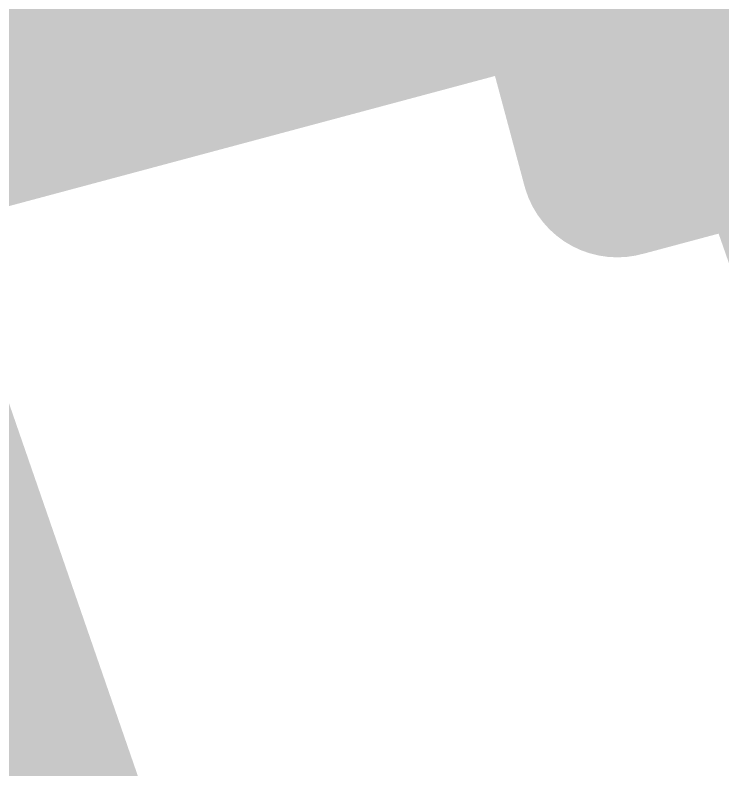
# Model space of a CAD drawing. Header units: inches. Extents: x -7 to 348, y -14 to 159.
# Drawn here: x 15.3904 to 15.8584, y 12.6958 to 13.1953 of the extents above; entities that cross this region are included whole.
import ezdxf

# ---------------------------------------------------------------- set-up
doc = ezdxf.new("R2010")
doc.units = ezdxf.units.IN
for name, color, linetype in [('Dimension', 6, 'Continuous'), ('Fabrication', 76, 'Continuous'), ('Top Layer', 1, 'Continuous'), ('Top Overlay', 2, 'Continuous'), ('Top Solder', 216, 'Continuous')]:
    doc.layers.add(name, color=color, linetype=linetype)

msp = doc.modelspace()

# ---------------------------------------------------------------- hatches: boundary and pattern name
at = {"layer": 'Top Solder'}
msp.add_hatch(color=216, dxfattribs=at).paths.add_polyline_path([(15.65964, 13.69144), (16.38891, 13.88685), (16.5383, 13.32932), (15.80903, 13.13391)])

# ---------------------------------------------------------------- linework, layer by layer
at = {"layer": 'Dimension'}
msp.add_lwpolyline([(58.31, 19.467, 0.254, 0.254, 1), (13.31, 19.467, 0.254, 0.254, 1)], format="xyseb", close=True, dxfattribs=at)
at = {"layer": 'Fabrication'}
for points in [[(53.19355, 31.33267, 0.0127, 0.0127, -1.1671), (15.67509, 13.58703, 0.0127, 0.0127, 0)], [(53.19355, 31.33267, 0.0127, 0.0127, -1.1671), (15.67509, 13.58703, 0.0127, 0.0127, 0)], [(53.19355, 31.33267, 0.0127, 0.0127, -1.1671), (15.67509, 13.58703, 0.0127, 0.0127, 0)], [(53.19355, 31.33267, 0.0127, 0.0127, -1.1671), (15.67509, 13.58703, 0.0127, 0.0127, 0)], [(54.51115, 31.13829, 0.0127, 0.0127, -1.205705), (14.17745, 15.54998, 0.0127, 0.0127, 0)], [(54.51115, 31.13829, 0.0127, 0.0127, -1.205705), (14.17745, 15.54998, 0.0127, 0.0127, 0)]]:
    msp.add_lwpolyline(points, format="xyseb", dxfattribs=at)
at = {"layer": 'Top Layer'}
for points in [[(14.24462, 13.13485, 2.032, 2.032, -0.267603), (19.4524, 34.99795, 2.032, 2.032, 0)], [(16.63081, 7.78621, 2.032, 2.032, -0.065353), (14.24462, 13.13485, 2.032, 2.032, 0)], [(14.38001, 13.06224, 0.508, 0.508, 0), (16.09585, 13.52201, 0.508, 0.508, 0)]]:
    msp.add_lwpolyline(points, format="xyseb", dxfattribs=at)
at = {"layer": 'Top Overlay'}
for points in [[(15.65711, 13.5892, 0.127, 0.127, 0), (15.78859, 13.09851, 0.127, 0.127, 0)], [(15.78859, 13.09851, 0.127, 0.127, 0), (16.57369, 13.30888, 0.127, 0.127, 0)]]:
    msp.add_lwpolyline(points, format="xyseb", dxfattribs=at)
msp.add_lwpolyline([(15.75684, 13.09851, 0.0635, 0.0635, 1), (15.82034, 13.09851, 0.0635, 0.0635, 1)], format="xyseb", close=True, dxfattribs=at)
msp.add_lwpolyline([(15.75684, 13.09851, 0.0635, 0.0635, 1), (15.82034, 13.09851, 0.0635, 0.0635, 1)], format="xyseb", close=True, dxfattribs=at)

doc.saveas('drawing.dxf')
